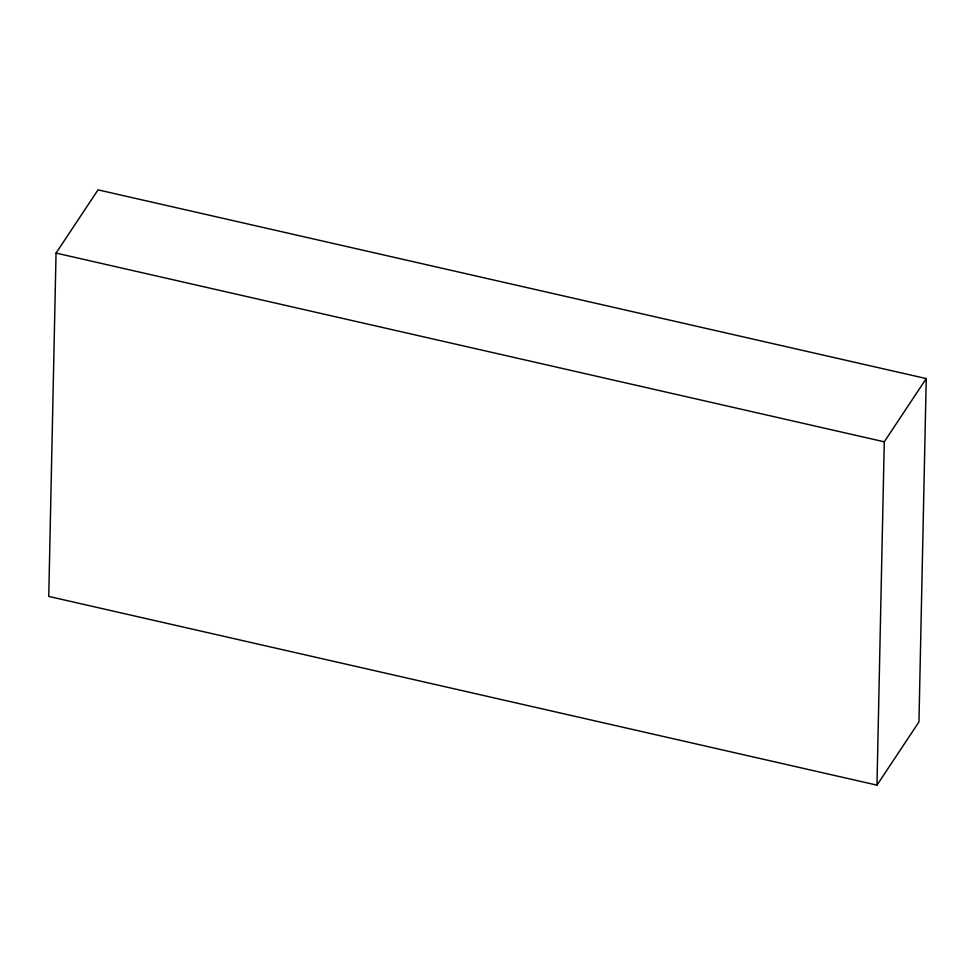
<?xml version="1.0" encoding="UTF-8"?>
<svg xmlns="http://www.w3.org/2000/svg" width="975" height="975" viewBox="0 0 975 975"><rect width="100%" height="100%" fill="white"/><g stroke="black" fill="none" stroke-linecap="round" stroke-linejoin="round"><path stroke-width="1.46" d="M56.05 253.086L48.75 596.42L876.976 785.143L918.95 721.914L926.25 378.58L98.024 189.857L56.05 253.086L884.276 441.809L926.25 378.58M876.976 785.143L884.276 441.809"/></g></svg>
